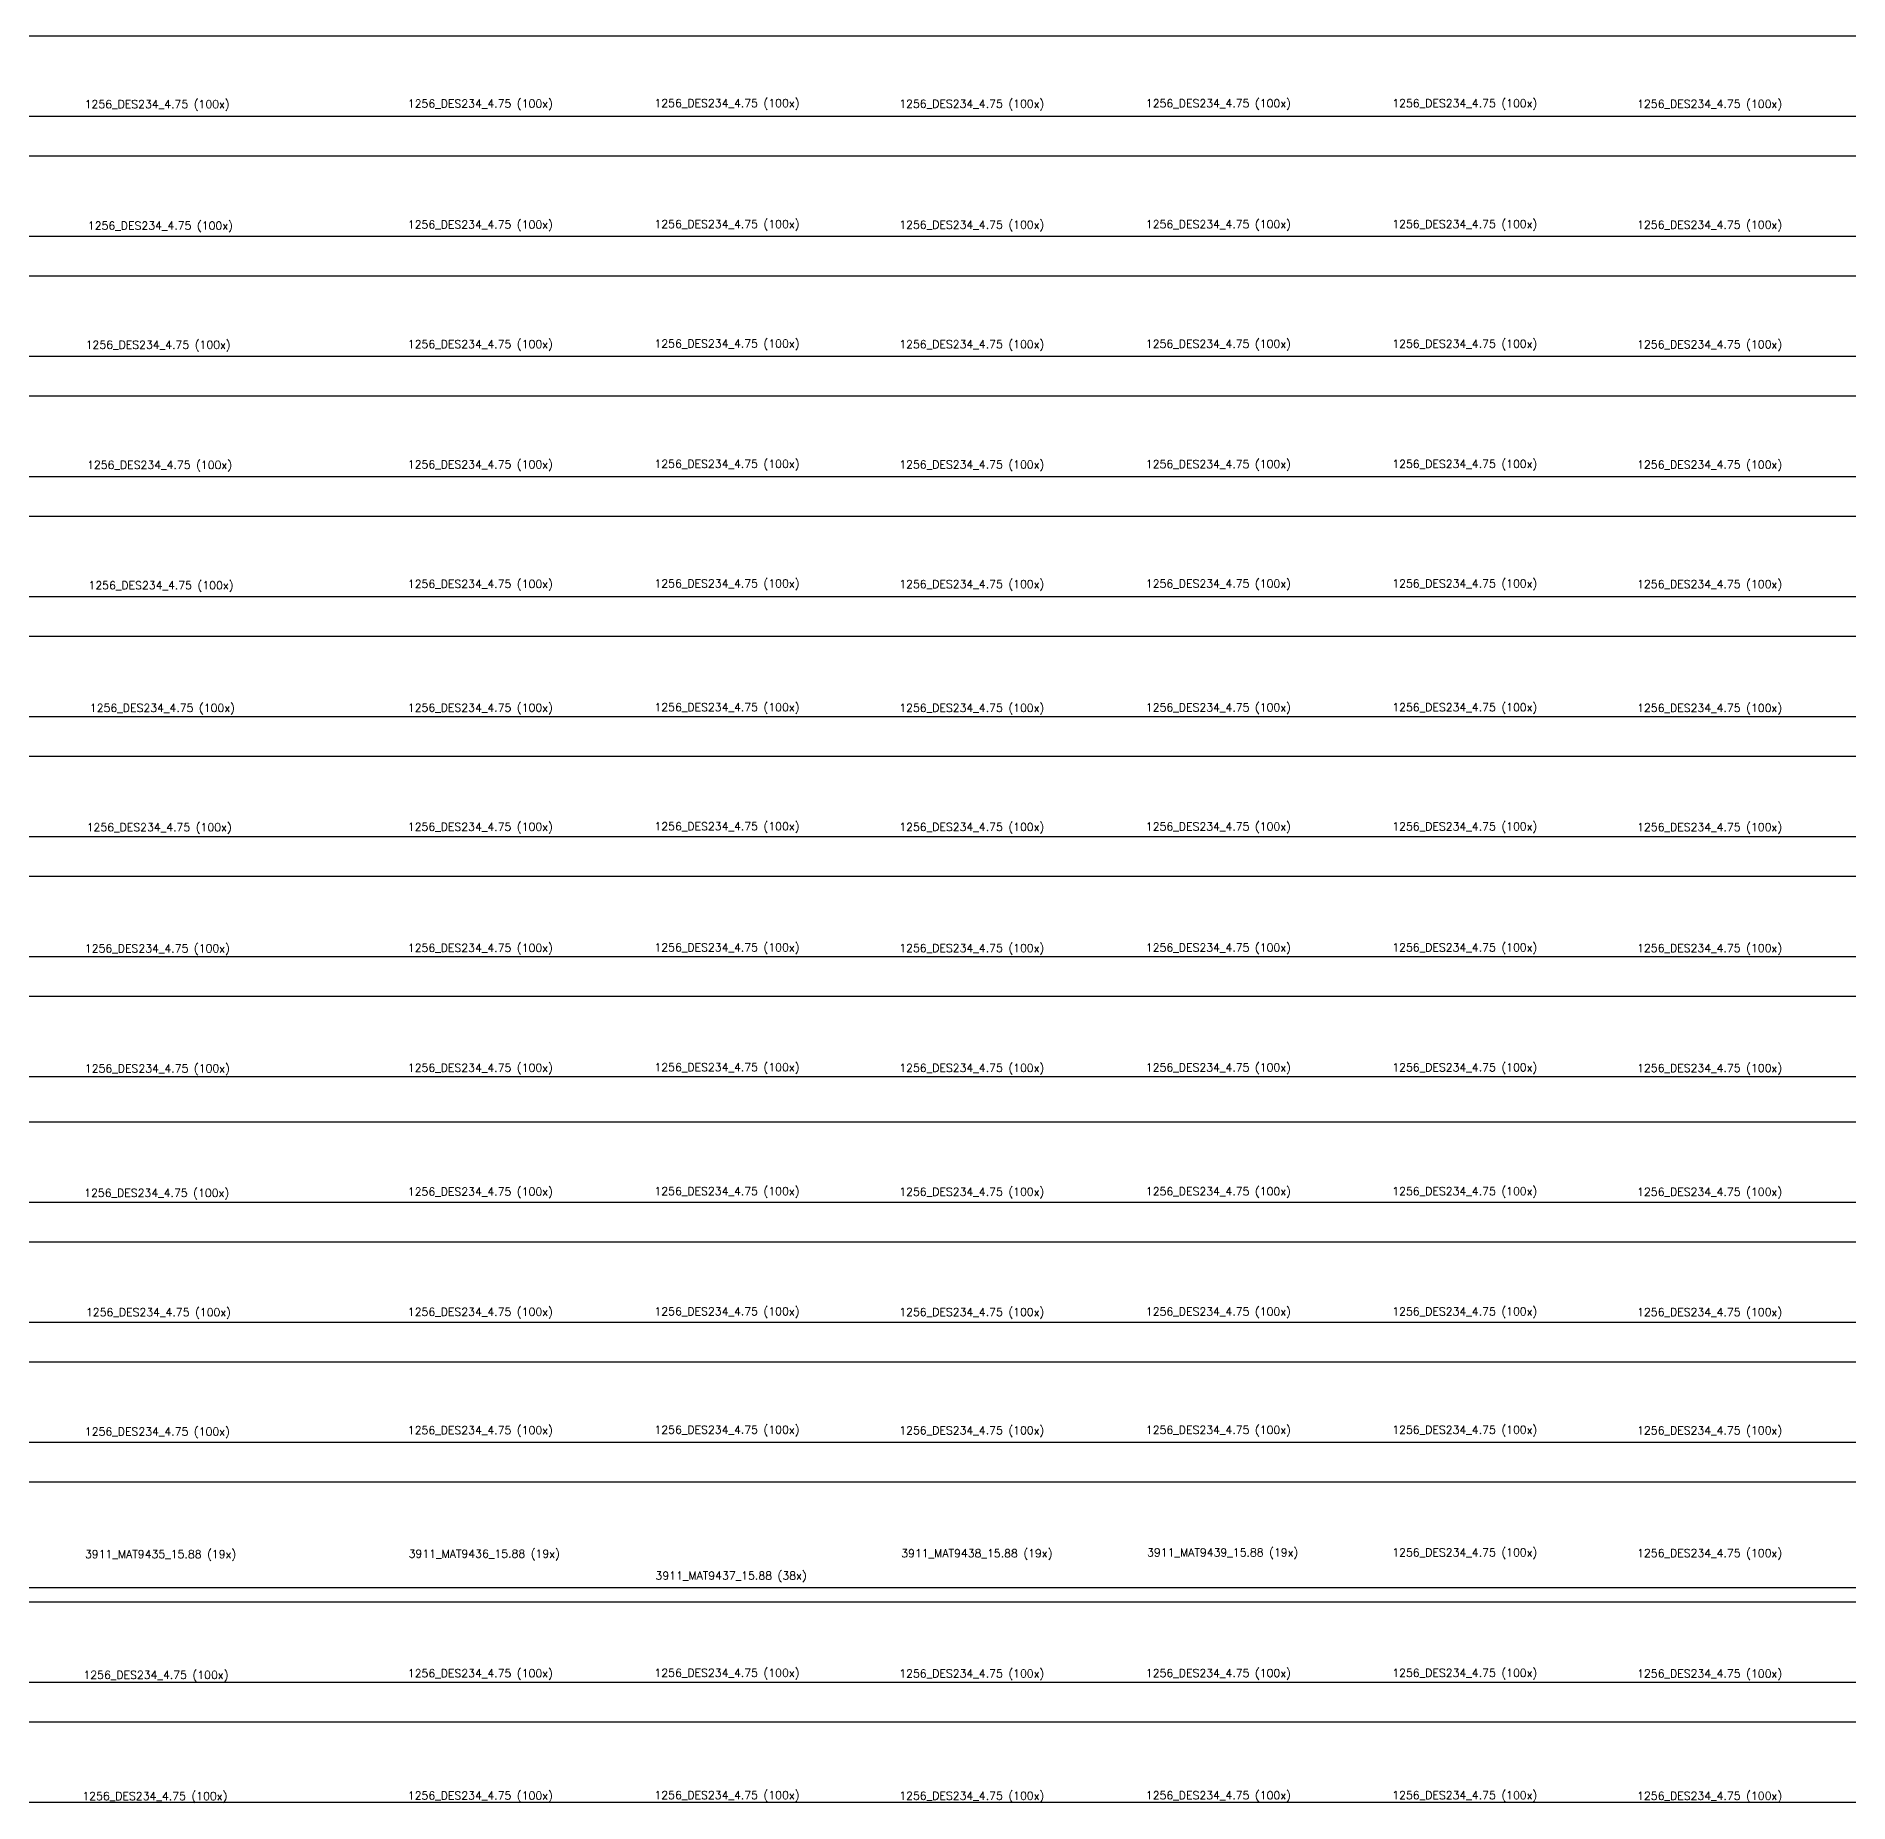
# Model space of a CAD drawing. Header units: millimetres. Extents: x 9334 to 102743, y -10659 to 11732.
# Drawn here: x 56487 to 79136, y -10641 to 11431 of the extents above; entities that cross this region are included whole.
import ezdxf

# ---------------------------------------------------------------- set-up
doc = ezdxf.new("R2010")
doc.units = ezdxf.units.MM
doc.header["$MEASUREMENT"] = 0
for name, color, linetype in [('#12.70', 5, 'Continuous'), ('#15.88', 190, 'Continuous'), ('#19.04', 220, 'Continuous'), ('#2.00', 40, 'Continuous'), ('#2.25', 6, 'Continuous'), ('#2.65', 9, 'Continuous'), ('#22.22', 220, 'Continuous'), ('#3.00', 128, 'Continuous'), ('#3.35', 80, 'Continuous'), ('#3.75', 4, 'Continuous'), ('#4.25', 131, 'Continuous'), ('#4.75', 190, 'Continuous'), ('#6.35', 220, 'Continuous'), ('#7.94', 220, 'Continuous'), ('#9.53', 220, 'Continuous'), ('TEXTO', 3, 'Continuous')]:
    doc.layers.add(name, color=color, linetype=linetype)
doc.styles.add('ROMANS', font='romans')

msp = doc.modelspace()

# ---------------------------------------------------------------- linework, layer by layer
at = {"layer": '#12.70'}
msp.add_lwpolyline([(20159.6, -6136.1), (102698.6, -6136.1), (102698.6, -5136.2), (20159.6, -5136.2)], close=True, dxfattribs=at)
at = {"layer": '#15.88'}
msp.add_lwpolyline([(20193.4, -7952.7), (102732.3, -7952.7), (102698.6, -6636.1), (20159.6, -6636.1)], close=True, dxfattribs=at)
at = {"layer": '#19.04'}
msp.add_lwpolyline([(20159.6, -9136), (102698.6, -9136), (102698.6, -8136.1), (20159.6, -8136.1)], close=True, dxfattribs=at)
at = {"layer": '#2.00'}
msp.add_lwpolyline([(20159.6, 10430.9), (102742.5, 10430.9), (102742.5, 11430.6), (20159.6, 11430.6)], close=True, dxfattribs=at)
at = {"layer": '#2.25'}
msp.add_lwpolyline([(20159.6, 8931.2), (102734.9, 8931.2), (102734.9, 9930.9), (20159.6, 9930.9)], close=True, dxfattribs=at)
at = {"layer": '#2.65'}
msp.add_lwpolyline([(20159.6, 7431.5), (102727.3, 7431.5), (102727.3, 8431.2), (20159.6, 8431.2)], close=True, dxfattribs=at)
at = {"layer": '#22.22'}
msp.add_lwpolyline([(20159.6, -10635.9), (102698.6, -10635.9), (102698.6, -9636), (20159.6, -9636)], close=True, dxfattribs=at)
at = {"layer": '#3.00'}
msp.add_lwpolyline([(20159.6, 5931.8), (102719.5, 5931.8), (102719.5, 6931.5), (20159.6, 6931.5)], close=True, dxfattribs=at)
at = {"layer": '#3.35'}
msp.add_lwpolyline([(20159.6, 4431.9), (102694.3, 4431.9), (102694.3, 5431.8), (20159.6, 5431.8)], close=True, dxfattribs=at)
at = {"layer": '#3.75'}
msp.add_lwpolyline([(20159.6, 2931.9), (102694.3, 2931.9), (102694.3, 3931.9), (20159.6, 3931.9)], close=True, dxfattribs=at)
at = {"layer": '#4.25'}
msp.add_lwpolyline([(20159.6, 1432), (102694.3, 1432), (102694.3, 2431.9), (20159.6, 2431.9)], close=True, dxfattribs=at)
at = {"layer": '#4.75'}
msp.add_lwpolyline([(20159.6, -68.3), (102696.8, -68.3), (102696.8, 932), (20159.6, 932)], close=True, dxfattribs=at)
at = {"layer": '#6.35'}
msp.add_lwpolyline([(20159.6, -1568.5), (102698.6, -1568.5), (102698.6, -568.3), (20159.6, -568.3)], close=True, dxfattribs=at)
at = {"layer": '#7.94'}
msp.add_lwpolyline([(20159.6, -3136.2), (102698.6, -3136.2), (102698.6, -2136.5), (20159.6, -2136.5)], close=True, dxfattribs=at)
at = {"layer": '#9.53'}
msp.add_lwpolyline([(20159.6, -4636.2), (102698.6, -4636.2), (102698.6, -3636.2), (20159.6, -3636.2)], close=True, dxfattribs=at)

# ---------------------------------------------------------------- texts
at = {"layer": 'TEXTO', "color": 4, "style": 'ROMANS'}
for s, p in [('1256_DES234_4.75 (100x)', (57091.5, 10531.9)), ('1256_DES234_4.75 (100x)', (61129.9, 10539.1)), ('1256_DES234_4.75 (100x)', (64212, 10545)), ('1256_DES234_4.75 (100x)', (67271.3, 10536.7)), ('1256_DES234_4.75 (100x)', (70353.3, 10542.6)), ('1256_DES234_4.75 (100x)', (73431.9, 10543.9)), ('1256_DES234_4.75 (100x)', (76491.2, 10535.6)), ('1256_DES234_4.75 (100x)', (57132.3, 9014.2)), ('1256_DES234_4.75 (100x)', (61129.9, 9028.1)), ('1256_DES234_4.75 (100x)', (64212, 9034)), ('1256_DES234_4.75 (100x)', (67271.3, 9025.7)), ('1256_DES234_4.75 (100x)', (70353.3, 9031.6)), ('1256_DES234_4.75 (100x)', (73431.9, 9033)), ('1256_DES234_4.75 (100x)', (76491.2, 9024.7)), ('1256_DES234_4.75 (100x)', (57104.1, 7525.6)), ('1256_DES234_4.75 (100x)', (61129.9, 7534.5)), ('1256_DES234_4.75 (100x)', (64212, 7540.4)), ('1256_DES234_4.75 (100x)', (67271.3, 7532.1)), ('1256_DES234_4.75 (100x)', (70353.3, 7538)), ('1256_DES234_4.75 (100x)', (73431.9, 7539.3)), ('1256_DES234_4.75 (100x)', (76491.2, 7531.1)), ('1256_DES234_4.75 (100x)', (57121.3, 6024.7)), ('1256_DES234_4.75 (100x)', (61129.9, 6031.2)), ('1256_DES234_4.75 (100x)', (64212, 6037.1)), ('1256_DES234_4.75 (100x)', (67271.3, 6028.8)), ('1256_DES234_4.75 (100x)', (70353.3, 6034.7)), ('1256_DES234_4.75 (100x)', (73431.9, 6036.1)), ('1256_DES234_4.75 (100x)', (76491.2, 6027.8)), ('1256_DES234_4.75 (100x)', (57139.3, 4520)), ('1256_DES234_4.75 (100x)', (61129.9, 4538.3)), ('1256_DES234_4.75 (100x)', (64212, 4544.1)), ('1256_DES234_4.75 (100x)', (67271.3, 4535.9)), ('1256_DES234_4.75 (100x)', (70353.3, 4541.7)), ('1256_DES234_4.75 (100x)', (73431.9, 4543.1)), ('1256_DES234_4.75 (100x)', (76491.2, 4534.8)), ('1256_DES234_4.75 (100x)', (57157.3, 2988.2)), ('1256_DES234_4.75 (100x)', (61129.9, 2991)), ('1256_DES234_4.75 (100x)', (64212, 2996.9)), ('1256_DES234_4.75 (100x)', (67271.3, 2988.6)), ('1256_DES234_4.75 (100x)', (70353.3, 2994.5)), ('1256_DES234_4.75 (100x)', (73431.9, 2995.9)), ('1256_DES234_4.75 (100x)', (76491.2, 2987.6)), ('1256_DES234_4.75 (100x)', (57116.8, 1497.1)), ('1256_DES234_4.75 (100x)', (61129.9, 1502.9)), ('1256_DES234_4.75 (100x)', (64212, 1508.8)), ('1256_DES234_4.75 (100x)', (67271.3, 1500.5)), ('1256_DES234_4.75 (100x)', (70353.3, 1506.4)), ('1256_DES234_4.75 (100x)', (73431.9, 1507.8)), ('1256_DES234_4.75 (100x)', (76491.2, 1499.5)), ('1256_DES234_4.75 (100x)', (57094.3, -16.7)), ('1256_DES234_4.75 (100x)', (61129.9, -9.8)), ('1256_DES234_4.75 (100x)', (64212, -3.9)), ('1256_DES234_4.75 (100x)', (67271.3, -12.2)), ('1256_DES234_4.75 (100x)', (70353.3, -6.3)), ('1256_DES234_4.75 (100x)', (73431.9, -4.9)), ('1256_DES234_4.75 (100x)', (76491.2, -13.2)), ('1256_DES234_4.75 (100x)', (57094.3, -1516.9)), ('1256_DES234_4.75 (100x)', (61129.9, -1507.7)), ('1256_DES234_4.75 (100x)', (64212, -1501.8)), ('1256_DES234_4.75 (100x)', (67271.3, -1510.1)), ('1256_DES234_4.75 (100x)', (70353.3, -1504.2)), ('1256_DES234_4.75 (100x)', (73431.9, -1502.9)), ('1256_DES234_4.75 (100x)', (76491.2, -1511.2)), ('1256_DES234_4.75 (100x)', (61129.9, -3055)), ('1256_DES234_4.75 (100x)', (64212, -3049.1)), ('1256_DES234_4.75 (100x)', (67271.3, -3057.3)), ('1256_DES234_4.75 (100x)', (70353.3, -3051.5)), ('1256_DES234_4.75 (100x)', (73431.9, -3050.1)), ('1256_DES234_4.75 (100x)', (76491.2, -3058.4)), ('1256_DES234_4.75 (100x)', (57085.3, -3071.1)), ('1256_DES234_4.75 (100x)', (57107.8, -4562.3)), ('1256_DES234_4.75 (100x)', (61129.9, -4557.8)), ('1256_DES234_4.75 (100x)', (64212, -4551.9)), ('1256_DES234_4.75 (100x)', (67271.3, -4560.2)), ('1256_DES234_4.75 (100x)', (70353.3, -4554.3)), ('1256_DES234_4.75 (100x)', (73431.9, -4553)), ('1256_DES234_4.75 (100x)', (76491.2, -4561.2)), ('1256_DES234_4.75 (100x)', (57094.3, -6053.5)), ('1256_DES234_4.75 (100x)', (61129.9, -6036.1)), ('1256_DES234_4.75 (100x)', (64212, -6030.2)), ('1256_DES234_4.75 (100x)', (67271.3, -6038.5)), ('1256_DES234_4.75 (100x)', (70353.3, -6032.6)), ('1256_DES234_4.75 (100x)', (73431.9, -6031.2)), ('1256_DES234_4.75 (100x)', (76491.2, -6039.5)), ('3911_MAT9435_15.88 (19x)', (57096, -7585.1)), ('3911_MAT9436_15.88 (19x)', (61140.3, -7579.3)), ('3911_MAT9438_15.88 (19x)', (67295.7, -7574.9)), ('3911_MAT9439_15.88 (19x)', (70367.8, -7563.3)), ('1256_DES234_4.75 (100x)', (73431.9, -7563.6)), ('1256_DES234_4.75 (100x)', (76491.2, -7571.9)), ('3911_MAT9437_15.88 (38x)', (64225, -7854.1)), ('1256_DES234_4.75 (100x)', (57076.3, -9094.4)), ('1256_DES234_4.75 (100x)', (61129.9, -9073.9)), ('1256_DES234_4.75 (100x)', (64212, -9068.1)), ('1256_DES234_4.75 (100x)', (67271.3, -9076.3)), ('1256_DES234_4.75 (100x)', (70353.3, -9070.5)), ('1256_DES234_4.75 (100x)', (73431.9, -9069.1)), ('1256_DES234_4.75 (100x)', (76491.2, -9077.4)), ('1256_DES234_4.75 (100x)', (57062.7, -10608.1)), ('1256_DES234_4.75 (100x)', (61129.9, -10601.8)), ('1256_DES234_4.75 (100x)', (64212, -10595.9)), ('1256_DES234_4.75 (100x)', (67271.3, -10604.1)), ('1256_DES234_4.75 (100x)', (70353.3, -10598.3)), ('1256_DES234_4.75 (100x)', (73431.9, -10596.9)), ('1256_DES234_4.75 (100x)', (76491.2, -10605.2))]:
    msp.add_text(s, height=100, dxfattribs=at).set_placement(p)

doc.saveas('drawing.dxf')
